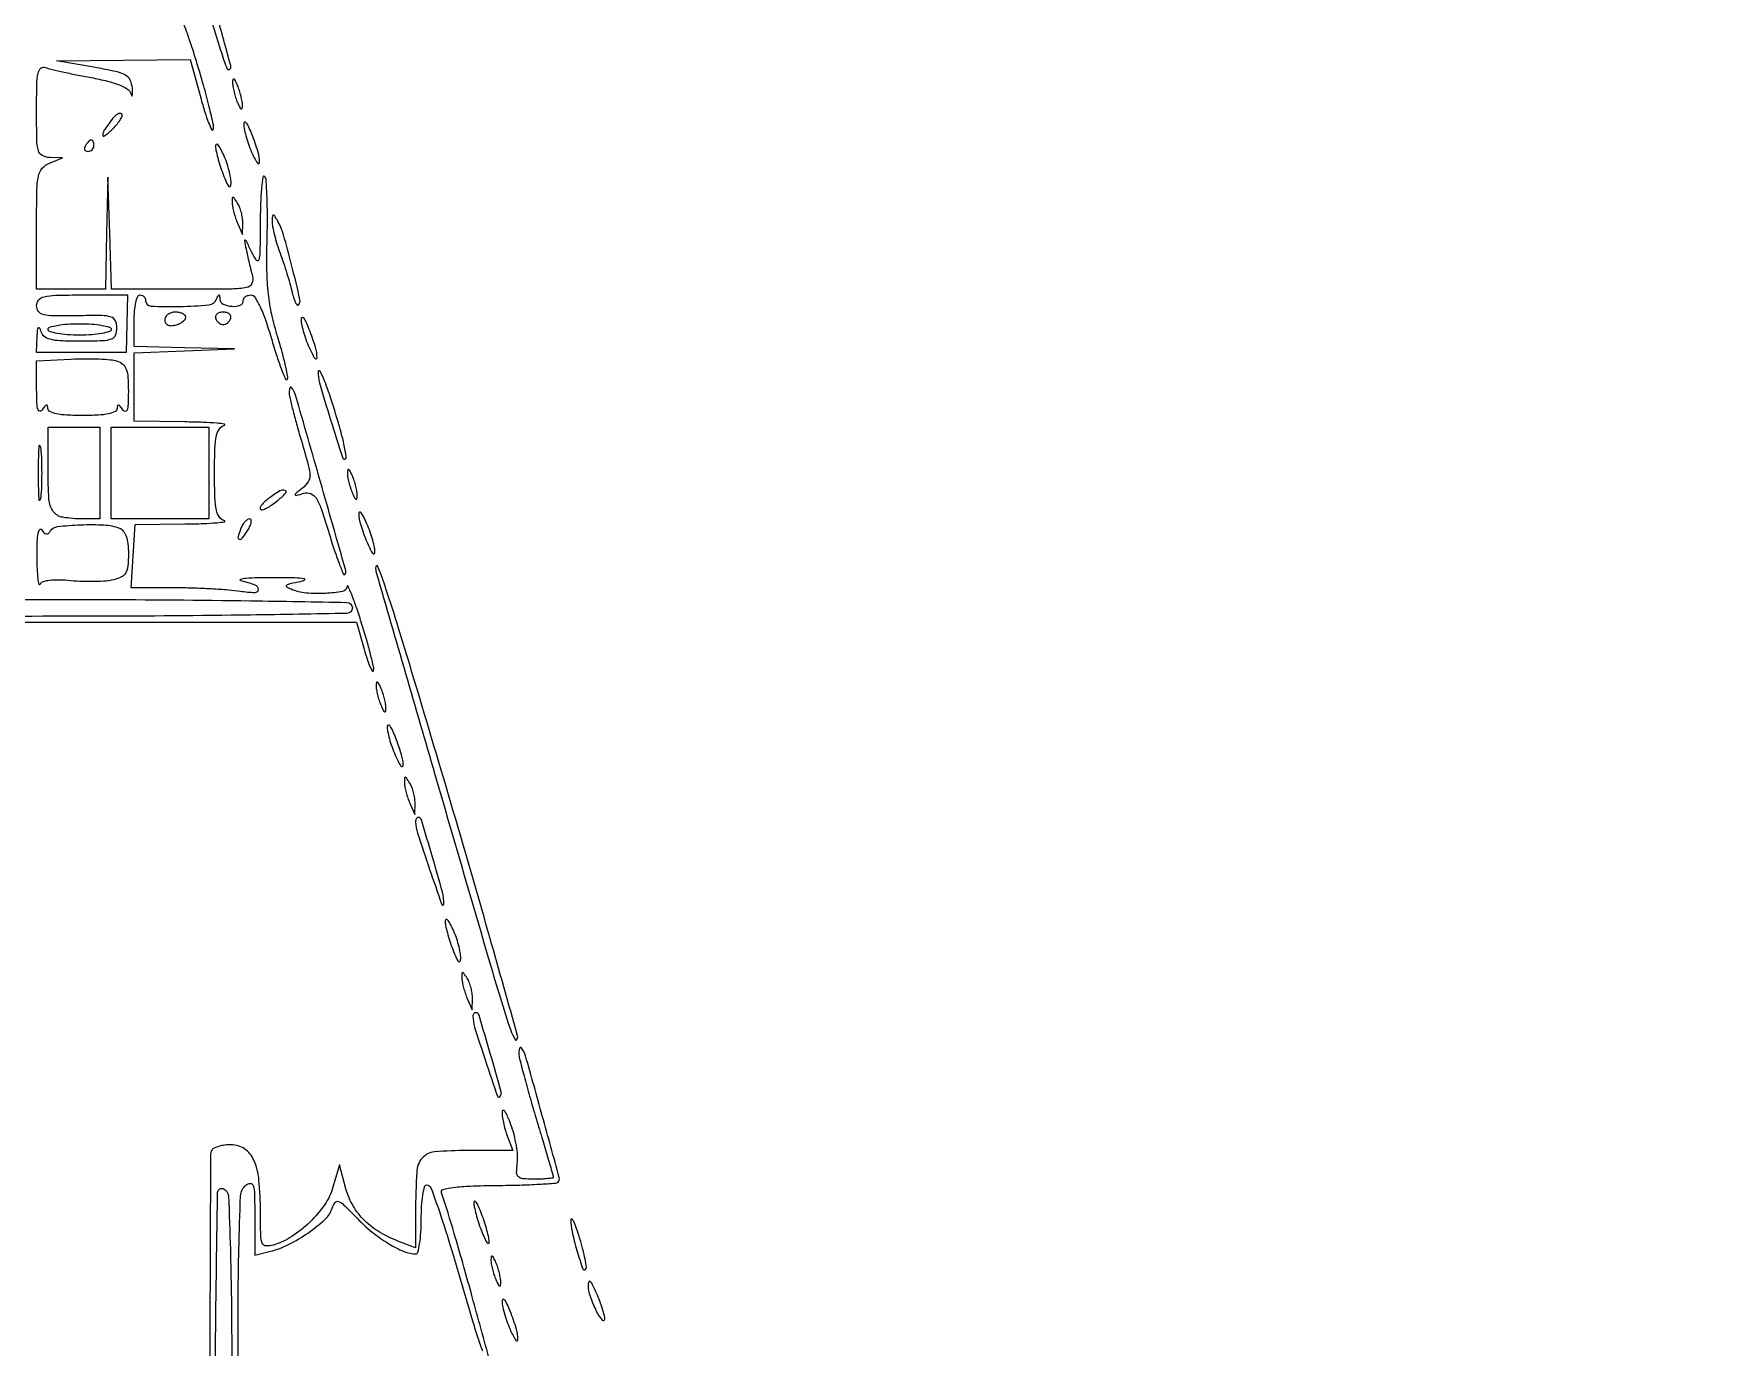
# Model space of a CAD drawing. Extents: x 23 to 255, y 40 to 184.
# Drawn here: x 230.58 to 255.4, y 95.58 to 114.93 of the extents above; entities that cross this region are included whole.
import ezdxf

# ---------------------------------------------------------------- set-up
doc = ezdxf.new("R2010")
doc.units = 0
doc.header["$MEASUREMENT"] = 0

msp = doc.modelspace()

# ---------------------------------------------------------------- linework, layer by layer
for points in [[(207.919475, 175.632891, 0.000007), (191.762556, 175.634099, 0.00002), (173.0434, 175.634494, 0.000013), (151.49745, 175.633531)], [(229.4352, 106.2576), (232.385205, 106.2576), (235.335211, 106.2576), (235.446436, 105.860342, 0.010374), (235.49092, 105.713283, 0.022764), (235.532326, 105.603281, 0.038866), (235.565103, 105.540814, 0.640287), (235.58264, 105.543092, 0.131446), (235.584934, 105.598734, 0.005978), (235.54067, 105.785982, 0.009639), (235.480619, 106.008694, 0.006725), (235.404687, 106.2576, 0.005456), (235.326246, 106.493942, 0.011595), (235.259347, 106.674652, 0.015392), (235.209774, 106.789171, 0.775036), (235.194878, 106.78635, -0.342496), (235.129357, 106.71238, -0.033335), (234.875904, 106.681998, -0.037756), (234.592185, 106.688474, -0.071076), (234.370069, 106.742879, -0.056836), (234.307834, 106.77653, -0.49713), (234.30679, 106.80337, -0.11875), (234.358036, 106.828161, -0.00887), (234.5112, 106.858642, 0.098405), (234.566434, 106.880376, 0.694296), (234.562387, 106.898995, 0.030974), (234.422324, 106.910373, 0.004293), (234.1305, 106.913449, 0.005528), (233.881516, 106.911183, 0.014316), (233.702213, 106.902429, 0.043825), (233.622775, 106.889201, 0.781303), (233.6229, 106.874075, -0.028487), (233.835632, 106.809896, -0.315051), (233.883879, 106.740925, -0.422045), (233.833544, 106.691915, -0.031742), (233.6229, 106.710951, 0.018476), (233.450078, 106.731201, 0.006266), (233.197521, 106.748189, 0.006221), (232.917738, 106.759999, 0.007115), (232.65, 106.764154), (232.0155, 106.764969), (232.04448, 107.230385), (232.073459, 107.6958), (232.80588, 107.705614, 0.005181), (233.077282, 107.712064, 0.012173), (233.279662, 107.72391, 0.025015), (233.389686, 107.738611, 0.80171), (233.39025, 107.754117, -0.173905), (233.314074, 107.80623, -0.105113), (233.269295, 107.907316, -0.044803), (233.247394, 108.092065, -0.007112), (233.2422, 108.4572, -0.007112), (233.247394, 108.822335, -0.044803), (233.269295, 109.007084, -0.105113), (233.314074, 109.10817, -0.173905), (233.39025, 109.160283, 0.803471), (233.389652, 109.175793, 0.024216), (233.277362, 109.19049, 0.011992), (233.072446, 109.202335, 0.005125), (232.79805, 109.208786), (232.0578, 109.2186), (232.0578, 109.722906), (232.0578, 110.227213), (232.79805, 110.25541), (233.5383, 110.283607), (232.79805, 110.301003), (232.0578, 110.3184), (232.0578, 110.6991, -0.020945), (232.063915, 110.845014, -0.033738), (232.082651, 110.967969, -0.036969), (232.109532, 111.057209, -0.31052), (232.1424, 111.0798, -0.099038), (232.174687, 111.073341, -0.097945), (232.202149, 111.054949, -0.097945), (232.220541, 111.027487, -0.099038), (232.227, 110.9952, 0.400451), (232.302815, 110.915718, 0.016871), (232.729476, 110.909967, 0.017364), (233.159312, 110.933625, 0.28149), (233.270771, 111.01635, -0.009076), (233.294482, 111.07217, -0.295955), (233.306244, 111.0798, -0.382689), (233.315358, 111.071627, -0.011437), (233.320121, 111.01635, 0.274323), (233.368989, 110.944697, 0.094167), (233.495612, 110.912501, 0.101555), (233.619344, 110.930089, 0.316797), (233.6652, 110.9952, -0.133573), (233.673975, 111.027462, -0.100494), (233.698646, 111.054949, -0.087444), (233.735551, 111.073444, -0.072659), (233.77906, 111.0798, -0.262521), (233.836422, 111.047454, -0.026665), (233.912873, 110.904318, -0.025701), (233.995633, 110.700585, -0.012923), (234.079979, 110.436019, 0.007537), (234.154838, 110.192164, 0.0134), (234.224839, 109.994098, 0.008093), (234.286761, 109.840277, 0.532521), (234.310443, 109.835643, 0.247763), (234.321771, 109.872307, 0.007234), (234.288403, 110.036446, 0.012955), (234.240074, 110.233138, 0.008374), (234.174459, 110.458274, -0.020185), (234.08615, 110.790273, -0.027779), (234.035736, 111.094794, -0.023593), (234.014624, 111.438509, -0.009979), (234.017301, 111.900784, 0.006678), (234.021455, 112.235972, 0.010049), (234.015299, 112.528181, 0.005315), (234.002631, 112.772558, 0.182739), (233.979266, 112.824334, 0.615432), (233.95532, 112.816452, 0.012859), (233.935582, 112.657732, 0.015165), (233.920929, 112.441545, 0.007998), (233.915184, 112.17255, -0.002023), (233.91081, 111.707483, -0.064508), (233.894694, 111.594989, -0.638916), (233.860142, 111.589321, -0.035819), (233.787804, 111.7143, 0.00201), (233.711226, 111.869998, 0.158984), (233.692317, 111.889248, 0.622723), (233.682579, 111.882075, 0.004636), (233.706359, 111.7566, 0.005447), (233.726315, 111.661794, 0.003415), (233.751623, 111.551313, 0.003427), (233.778034, 111.44286, 0.006248), (233.801306, 111.35475, -0.183067), (233.791466, 111.247397, -0.237113), (233.71397, 111.188283, -0.044372), (233.500829, 111.167472, -0.002161), (232.789831, 111.1644), (231.725527, 111.1644), (231.697869, 111.98925), (231.670212, 112.8141), (231.652506, 111.98925), (231.6348, 111.1644), (231.1272, 111.1644), (230.6196, 111.1644), (230.6196, 112.055426, -0.003971), (230.624004, 112.609985, -0.044623), (230.647084, 112.828846, -0.127414), (230.703277, 112.945855, -0.122464), (230.80995, 113.022964), (231.0003, 113.099475), (230.80995, 113.104838, -0.12248), (230.703582, 113.134495, -0.199176), (230.646785, 113.207386, -0.062417), (230.623767, 113.36607, -0.004845), (230.6196, 113.796051, -0.005561), (230.623815, 114.17497, -0.044749), (230.643215, 114.347952, -0.159872), (230.684295, 114.420005, -0.282678), (230.749284, 114.432138, 0.03248), (230.829092, 114.407322, 0.004357), (231.000557, 114.367569, 0.005019), (231.204934, 114.324207, 0.004204), (231.422573, 114.282211, -0.015003), (231.663712, 114.230254, -0.034837), (231.839679, 114.173525, -0.047033), (231.957474, 114.11287, -0.179238), (232.006459, 114.047974, 0.051985), (232.020458, 114.014466, 0.660043), (232.03032, 114.015412, 0.085167), (232.035104, 114.049749, 0.010559), (232.031121, 114.1254, 0.092921), (231.99959, 114.244391, 0.158195), (231.929502, 114.318409, 0.072296), (231.78779, 114.370867, 0.009067), (231.4656, 114.433519), (230.9157, 114.530137), (231.900355, 114.539269), (232.885011, 114.5484), (233.037713, 113.984273, 0.009034), (233.098625, 113.774357, 0.018982), (233.155003, 113.614189, 0.026477), (233.200498, 113.514818, 0.661458), (233.222564, 113.516593, 0.136887), (233.225997, 113.585655, 0.004659), (233.163016, 113.852559, 0.008459), (233.07966, 114.168489, 0.005766), (232.974701, 114.52487, 0.00696), (232.865142, 114.864705, 0.01454), (232.768556, 115.12536, 0.01856)], [(237.285315, 95.422079, 0.000448), (237.021912, 96.38039, 0.003598), (236.774201, 97.253889, 0.010424), (236.58591, 97.853284, -0.429953), (236.610631, 97.89998, -0.035703), (236.760448, 97.930414, -0.023456), (237.009817, 97.95094, -0.006257), (237.408293, 97.959992, 0.00443), (237.739121, 97.966298, 0.006867), (238.024472, 97.97819, 0.002649), (238.267825, 97.992976, 0.181819), (238.304691, 98.009691, 0.2692), (238.321891, 98.074485, 0.000734), (238.071886, 98.985127, 0.001391), (237.82557, 99.867624, 0.115473), (237.757853, 99.99015, 0.350914), (237.746016, 99.992072, 0.178547), (237.73564, 99.979839, 0.064838), (237.72878, 99.949243, 0.024788), (237.726965, 99.90555, 0.059617), (237.737234, 99.825213, 0.003155), (237.801916, 99.57456, 0.004928), (237.883841, 99.277052, 0.003564), (237.980765, 98.947076, -0.000879), (238.077687, 98.62354, -0.0014), (238.15933, 98.346418, -0.000273), (238.230469, 98.101935, -0.070772), (238.2336, 98.079926, -0.374012), (238.223719, 98.068564, -0.009542), (238.150925, 98.05978, -0.015745), (238.060063, 98.053452, -0.009509), (237.952152, 98.0514, -0.019942), (237.786592, 98.058006, -0.169513), (237.719538, 98.087596, -0.209954), (237.693191, 98.148972, -0.032529), (237.703131, 98.28405, 0.052801), (237.706857, 98.397002, 0.022358), (237.689102, 98.547764, 0.021822), (237.65559, 98.708478, 0.026629), (237.60984, 98.8551, 0.013907), (237.560933, 98.976307, 0.045175), (237.519301, 99.052223, 0.242839), (237.494248, 99.065989, 0.409589), (237.478161, 99.050957, 0.045097), (237.481535, 98.98121, 0.017824), (237.498187, 98.886541, 0.017469), (237.523556, 98.784944, 0.020926), (237.554706, 98.691407), (237.637212, 98.4744), (236.972373, 98.4744, 0.020183), (236.481036, 98.454558, 0.199498), (236.300951, 98.362048, 0.163855), (236.220644, 98.159574, 0.012646), (236.204355, 97.567044), (236.2032, 97.040388), (235.980651, 97.125001, -0.041636), (235.682353, 97.267826, -0.06096), (235.451171, 97.444133, -0.066934), (235.284781, 97.656841, -0.065384), (235.178886, 97.907605), (235.080942, 98.2629), (234.9863, 97.93373, -0.081609), (234.865116, 97.678193, -0.048495), (234.646842, 97.420408, -0.048062), (234.379315, 97.206168, -0.072931), (234.10935, 97.081183, -0.086557), (234.000352, 97.068559, -0.294729), (233.945286, 97.108761, -0.086708), (233.922701, 97.223735, -0.005247), (233.919, 97.576418, 0.023916), (233.896809, 98.040074, 0.079723), (233.820231, 98.334136, 0.139795), (233.684666, 98.497837, 0.15148), (233.487413, 98.559, 0.031136), (233.393773, 98.553163, 0.036911), (233.306887, 98.535705, 0.040087), (233.237708, 98.510279, 0.147271), (233.203174, 98.479697, 0.138267), (233.183027, 98.409313, 0.000031), (233.169312, 94.918107, 0.000635)], [(233.245846, 93.582994, -0.002761), (233.263509, 96.206421, -0.001261), (233.287916, 97.858018, -0.520581), (233.3691, 97.912794, -0.298146), (233.44668, 97.805237, -0.004715), (233.475094, 97.014996, -0.005642), (233.494685, 95.72839, -0.000686), (233.501946, 92.902899, 0.001081)], [(233.59865, 92.753873, -0.000653), (233.588502, 95.697456, -0.005609), (233.600442, 97.013064, -0.005757), (233.625659, 97.805578, -0.211771), (233.7044, 97.964227, -0.169595), (233.77037, 97.988812, -0.341681), (233.812429, 97.957645, -0.063533), (233.830971, 97.832984, -0.005191), (233.8344, 97.502688), (233.8344, 96.933257), (234.06705, 96.989878, 0.058376), (234.334058, 97.088966, 0.034692), (234.625225, 97.264026, 0.033481), (234.871575, 97.462273, 0.130459), (234.975699, 97.625875, -0.083242), (235.01846, 97.709346, -0.341975), (235.069679, 97.723645, -0.09786), (235.148881, 97.671544, -0.006468), (235.341983, 97.476694, 0.030972), (235.56489, 97.272787, 0.033389), (235.805983, 97.10348, 0.035896), (236.033037, 96.987079, 0.10083), (236.207181, 96.9516, 0.344563), (236.238846, 96.976361, 0.021502), (236.264118, 97.100707, 0.024455), (236.281989, 97.264606, 0.014928), (236.2878, 97.4592, -0.014716), (236.293528, 97.653796, -0.02412), (236.311147, 97.817692, -0.020982), (236.336048, 97.942269, -0.345757), (236.36728, 97.9668, -0.312987), (236.431145, 97.922481, -0.007969), (236.555001, 97.574057, -0.008704), (236.731966, 97.018161, -0.001471), (237.048383, 95.949446, 0.007344), (237.121119, 95.713974, 0.013031), (237.188913, 95.52253, 0.007653)]]:
    msp.add_lwpolyline(points, format="xyb")
for points in [[(232.232726, 118.536264, 0.077956), (232.241795, 118.450988, 0.001059), (232.379195, 117.942001, 0.002972), (232.543427, 117.352543, 0.001946), (232.739385, 116.675064, 0.000375), (233.174683, 115.195878, 0.005727), (233.331417, 114.686328, 0.009225), (233.423839, 114.415009, 0.549369), (233.466009, 114.405609, 0.269269), (233.480405, 114.459868, 0.000762), (233.274614, 115.208544, 0.003025), (232.98818, 116.220555, 0.000782), (232.514201, 117.8478, 0.005411), (232.397329, 118.231282, 0.020369), (232.311789, 118.467546, 0.08788), (232.261789, 118.546693, 0.667103)], [(233.507892, 114.21, 0.04179), (233.512963, 114.14943, 0.018434), (233.52925, 114.070674, 0.018093), (233.552759, 113.987977, 0.02318), (233.5806, 113.9139, 0.015364), (233.612319, 113.845923, 0.14515), (233.63414, 113.822761, 0.507108), (233.648602, 113.829076, 0.055166), (233.653308, 113.8716, 0.04179), (233.648237, 113.93217, 0.018434), (233.63195, 114.010926, 0.018093), (233.608441, 114.093623, 0.02318), (233.5806, 114.1677, 0.015364), (233.548881, 114.235677, 0.14515), (233.52706, 114.258839, 0.507108), (233.512598, 114.252524, 0.055166)], [(231.744628, 113.683294, 0.013185), (231.624499, 113.519433, 0.122899), (231.593724, 113.438086, 0.654849), (231.62011, 113.422686, 0.032529), (231.724207, 113.5097, 0.022866), (231.796446, 113.585131, 0.036907), (231.849829, 113.656191, 0.042741), (231.880622, 113.714614, 0.305244), (231.874806, 113.744394, 0.209808), (231.850545, 113.753854, 0.099577), (231.817304, 113.745708, 0.071961), (231.780014, 113.721142, 0.046442)], [(233.671636, 113.606363, 0.061764), (233.677176, 113.534444, 0.017485), (233.703395, 113.425043, 0.017335), (233.741955, 113.302497, 0.017523), (233.788789, 113.183363, 0.036547), (233.873004, 113.022646, 0.749758), (233.906389, 113.031944, 0.079292), (233.883785, 113.185912, 0.015895), (233.7921, 113.4486, 0.015837), (233.747641, 113.553971, 0.055356), (233.709677, 113.617084, 0.305561), (233.686481, 113.624914, 0.324955)], [(231.3387, 113.2794, 0.082592), (231.325459, 113.247074, 0.161196), (231.328091, 113.219651, 0.182303), (231.345979, 113.201423, 0.108972), (231.376007, 113.1948, 0.093332), (231.410207, 113.20124, 0.09642), (231.439282, 113.219651, 0.099167), (231.458742, 113.24712, 0.105053), (231.4656, 113.2794, 0.042167), (231.462864, 113.311789, 0.061769), (231.454641, 113.339149, 0.081139), (231.442559, 113.357701, 0.210953), (231.428293, 113.364, 0.151918), (231.410465, 113.358455, 0.038439), (231.386586, 113.339149, 0.035638), (231.361457, 113.311783, 0.029505)], [(233.255507, 113.2794, 0.053327), (233.26252, 113.211636, 0.013169), (233.288696, 113.102797, 0.013326), (233.325483, 112.97907, 0.012987), (233.3691, 112.8564, 0.011206), (233.419883, 112.73286, 0.082917), (233.454534, 112.679725, 0.539315), (233.475496, 112.683145, 0.101438), (233.485748, 112.7295, 0.049927), (233.478776, 112.812027, 0.019576), (233.453461, 112.923551, 0.019146), (233.416453, 113.042919, 0.022622), (233.372155, 113.1525, 0.01717), (233.327232, 113.242327, 0.061392), (233.289952, 113.294469, 0.323421), (233.268169, 113.298927, 0.29396)], [(233.503242, 112.4334, 0.038039), (233.510094, 112.37284, 0.016709), (233.527884, 112.294074, 0.016424), (233.552418, 112.211374, 0.021159), (233.5806, 112.1373), (233.653308, 111.9681), (233.657958, 112.1373, 0.04208), (233.65376, 112.211361, 0.028709), (233.637153, 112.294074, 0.029001), (233.611706, 112.372561, 0.050598), (233.5806, 112.4334, 0.006504), (233.530471, 112.508799, 0.247646), (233.513034, 112.518, 0.411928), (233.502178, 112.507228, 0.011111)], [(234.090773, 112.160162, 0.052092), (234.097453, 112.083139, 0.013996), (234.124115, 111.963116, 0.014021), (234.162263, 111.827712, 0.014083), (234.20789, 111.694862, -0.0086), (234.257644, 111.555005, -0.006312), (234.308174, 111.398322, -0.006381), (234.352248, 111.248763, -0.014075), (234.381207, 111.133267, 0.019475), (234.404834, 111.043174, 0.038748), (234.43169, 110.974517, 0.060856), (234.457452, 110.934493, 0.441407), (234.477759, 110.933559, 0.259024), (234.500727, 111.013891, 0.003876), (234.382395, 111.505591, 0.008909), (234.258947, 111.96642, 0.062622), (234.16765, 112.1796, 0.010711), (234.124606, 112.249628, 0.321953), (234.106392, 112.256803, 0.326428), (234.093985, 112.241835, 0.010869)], [(231.951191, 110.6568), (231.940857, 110.2338), (231.280229, 110.2338), (230.6196, 110.2338), (230.629414, 110.46645, -0.010989), (230.635388, 110.559472, -0.109045), (230.647003, 110.596583, -0.602595), (230.661289, 110.596091, -0.049066), (230.677917, 110.55105, 0.156108), (230.725175, 110.476556, 0.112171), (230.813529, 110.431414, 0.052467), (230.970072, 110.408699, 0.009816), (231.260303, 110.403, 0.006945), (231.592545, 110.407615, 0.077395), (231.722441, 110.431556, 0.210889), (231.782476, 110.487759, 0.100958), (231.804039, 110.59335, 0.106645), (231.781177, 110.699427, 0.216198), (231.718325, 110.754573, 0.072482), (231.580589, 110.775338, 0.005799), (231.211839, 110.772877, -0.006673), (230.868167, 110.771184, -0.059205), (230.718151, 110.790292, -0.173418), (230.647145, 110.837668, -0.161121), (230.6196, 110.920927, -0.178145), (230.650527, 111.004976, -0.159614), (230.730072, 111.053642, -0.052444), (230.898818, 111.075311, -0.00573), (231.290562, 111.0798), (231.961525, 111.0798)], [(232.509, 110.710707, 0.127541), (232.520381, 110.666815, 0.154809), (232.551162, 110.637781, 0.118168), (232.600416, 110.627089, 0.058642), (232.6641, 110.635974, 0.042438), (232.723452, 110.65701, 0.053501), (232.773639, 110.686572, 0.063505), (232.80807, 110.719697, 0.171114), (232.8192, 110.751267, 0.196902), (232.807504, 110.779816, 0.086244), (232.773639, 110.804047, 0.066164), (232.723465, 110.820501, 0.046218), (232.6641, 110.826, 0.072693), (232.604832, 110.817338, 0.087464), (232.554561, 110.792133, 0.100497), (232.520953, 110.754674, 0.133516)], [(233.258415, 110.735055, 0.073624), (233.276018, 110.700292, 0.066918), (233.303434, 110.670825, 0.070382), (233.33611, 110.650913, 0.102038), (233.3691, 110.64411, 0.102038), (233.40209, 110.650913, 0.070382), (233.434766, 110.670825, 0.066918), (233.462182, 110.700292, 0.073624), (233.479785, 110.735055, 0.159683), (233.47996, 110.769612, 0.143818), (233.459776, 110.799285, 0.107546), (233.420793, 110.819261, 0.064908), (233.3691, 110.826, 0.064908), (233.317407, 110.819261, 0.107546), (233.278424, 110.799285, 0.143818), (233.25824, 110.769612, 0.159683)], [(234.517636, 110.729963, 0.061764), (234.523176, 110.658044, 0.017485), (234.549395, 110.548643, 0.017335), (234.587955, 110.426097, 0.017523), (234.634789, 110.306963, 0.036547), (234.719004, 110.146246, 0.749758), (234.752389, 110.155544, 0.079292), (234.729785, 110.309512, 0.015895), (234.6381, 110.5722, 0.015837), (234.593641, 110.677571, 0.055356), (234.555677, 110.740684, 0.305561), (234.532481, 110.748514, 0.324955)], [(231.7194, 110.5722, -0.332234), (231.694691, 110.539119, -0.026982), (231.582718, 110.512451, -0.027868), (231.432466, 110.493704, -0.017105), (231.2541, 110.4876, -0.017105), (231.075734, 110.493704, -0.027868), (230.925482, 110.512451, -0.026982), (230.813509, 110.539119, -0.332234), (230.7888, 110.5722, -0.332234), (230.813509, 110.605281, -0.026982), (230.925482, 110.631949, -0.027868), (231.075734, 110.650696, -0.017105), (231.2541, 110.6568, -0.017105), (231.432466, 110.650696, -0.027868), (231.582718, 110.631949, -0.026982), (231.694691, 110.605281, -0.332234)], [(231.805266, 110.106498, -0.101887), (231.889219, 110.059494, -0.126231), (231.940088, 109.986116, -0.073057), (231.965633, 109.86579, -0.016654), (231.971905, 109.657049, -0.009498), (231.967756, 109.470741, -0.064789), (231.952177, 109.380344, -0.382259), (231.924383, 109.363665, -0.204618), (231.8886, 109.3878, 0.021149), (231.851356, 109.440409, 0.167501), (231.826769, 109.456538, 0.405416), (231.810935, 109.447436, 0.066727), (231.805295, 109.40895, -0.281439), (231.775373, 109.361322, -0.06416), (231.681385, 109.32881, -0.038683), (231.526837, 109.308989, -0.012558), (231.2964, 109.3032, -0.012558), (231.065963, 109.308989, -0.038683), (230.911415, 109.32881, -0.06416), (230.817427, 109.361322, -0.281439), (230.787505, 109.40895, 0.066727), (230.781865, 109.447436, 0.405416), (230.766031, 109.456538, 0.167501), (230.741444, 109.440409, 0.021149), (230.7042, 109.3878, -0.243222), (230.668778, 109.367524, -0.348214), (230.64078, 109.387829, -0.058426), (230.625134, 109.487013, -0.00917), (230.620895, 109.68513), (230.6196, 110.10936), (231.128466, 110.134579, -0.010907), (231.3356, 110.140319, -0.01184), (231.537184, 110.136733, -0.011385), (231.70935, 110.125659, -0.055138)], [(234.770726, 109.951548, 0.091585), (234.787815, 109.784436, 0.004347), (234.951512, 109.24234, 0.002044), (235.130521, 108.675806, 0.561349), (235.171162, 108.665962, 0.240387), (235.182258, 108.70018, 0.008823), (235.157671, 108.838521, 0.01437), (235.119958, 109.005391, 0.009399), (235.067373, 109.195534, 0.006128), (234.955427, 109.556323, 0.015202), (234.862261, 109.816778, 0.029732), (234.797329, 109.957108, 0.747667)], [(234.342, 109.643671, 0.056761), (234.350044, 109.573043, 0.004685), (234.393416, 109.392823, 0.006222), (234.449998, 109.178389, 0.004755), (234.517033, 108.945213, -0.005176), (234.623999, 108.571962, -0.059828), (234.646602, 108.421621, -0.149881), (234.620236, 108.325542, -0.082246), (234.538183, 108.233761, 0.002916), (234.436717, 108.151204, 0.294961), (234.431425, 108.134585, 0.409657), (234.444089, 108.127202, 0.003808), (234.558927, 108.15743, -0.157897), (234.65993, 108.152558, -0.163792), (234.737131, 108.089344, -0.058647), (234.81144, 107.93265, -0.006988), (234.929422, 107.566456, 0.006131), (235.007049, 107.324094, 0.010756), (235.078007, 107.125863, 0.005209), (235.140686, 106.966943, 0.536637), (235.160195, 106.962995, 0.27203), (235.175226, 107.020849, 0.000285), (234.80316, 108.326613, 0.000572), (234.437285, 109.602345, 0.111291), (234.373153, 109.71915, 0.319734), (234.361495, 109.721856, 0.199724), (234.351151, 109.711519, 0.071502), (234.344131, 109.683873, 0.026486)], [(231.5502, 108.4572), (231.5502, 107.7804), (231.303319, 107.7804, -0.039307), (231.004254, 107.803947, -0.20232), (230.866137, 107.889848, -0.139011), (230.802532, 108.070288, -0.015663), (230.7888, 108.508551), (230.7888, 109.134), (231.1695, 109.134), (231.5502, 109.134)], [(230.681545, 108.09765, -0.084525), (230.669757, 108.053066, -0.76997), (230.658673, 108.054953, -0.018707), (230.651095, 108.199408, -0.003751), (230.64916, 108.4572, -0.003751), (230.651095, 108.714992, -0.018707), (230.658673, 108.859447, -0.76997), (230.669757, 108.861334, -0.084525), (230.681545, 108.81675, -0.014123), (230.691638, 108.653056, -0.008335), (230.694903, 108.4572, -0.008335), (230.691638, 108.261344, -0.014123)], [(235.199892, 108.4572, 0.04179), (235.204963, 108.39663, 0.018434), (235.22125, 108.317874, 0.018093), (235.244759, 108.235177, 0.02318), (235.2726, 108.1611, 0.015364), (235.304319, 108.093123, 0.14515), (235.32614, 108.069961, 0.507108), (235.340602, 108.076276, 0.055166), (235.345308, 108.1188, 0.04179), (235.340237, 108.17937, 0.018434), (235.32395, 108.258126, 0.018093), (235.300441, 108.340823, 0.02318), (235.2726, 108.4149, 0.015364), (235.240881, 108.482877, 0.14515), (235.21906, 108.506039, 0.507108), (235.204598, 108.499724, 0.055166)], [(234.041053, 108.083417, 0.027433), (233.981201, 108.034398, 0.046113), (233.937553, 107.986361, 0.061802), (233.914309, 107.945947, 0.305688), (233.919133, 107.921499, 0.281881), (233.94735, 107.914799, 0.036038), (234.007582, 107.939446, 0.033568), (234.081433, 107.982476, 0.021643), (234.161022, 108.041482, 0.027144), (234.289426, 108.157675, 0.551356), (234.279678, 108.199924, 0.224629), (234.203116, 108.191804, 0.020951)], [(233.62996, 107.641391, 0.023359), (233.587794, 107.514022, 0.420577), (233.607213, 107.48036, 0.305166), (233.651583, 107.496109, 0.019778), (233.732569, 107.615047, 0.03178), (233.766811, 107.678523, 0.067431), (233.783097, 107.731828, 0.130593), (233.7797, 107.766431, 0.31296), (233.759568, 107.7804, 0.147285), (233.726496, 107.770442, 0.058929), (233.690036, 107.739566, 0.051509), (233.656011, 107.694575, 0.044569)], [(235.366948, 107.865, 0.069344), (235.395472, 107.691645, 0.021707), (235.484713, 107.443289, 0.037611), (235.568721, 107.275233, 0.743132), (235.604564, 107.284237, 0.061764), (235.599024, 107.356156, 0.017485), (235.572805, 107.465557, 0.017335), (235.534245, 107.588103, 0.017523), (235.487411, 107.707237, 0.013896), (235.439902, 107.80884, 0.046771), (235.401045, 107.871003, 0.269941), (235.379591, 107.879856, 0.381965)], [(230.825518, 107.602168, -0.230863), (230.928356, 107.667137, -0.017), (231.270369, 107.693068, -0.023285), (231.618075, 107.69137, -0.078903), (231.839381, 107.644449, -0.135493), (231.898138, 107.601088, -0.081769), (231.9401, 107.524735, -0.058215), (231.965272, 107.41376, -0.026694), (231.9732, 107.265361, -0.022288), (231.965133, 107.084471, -0.106826), (231.934605, 106.986473, -0.147345), (231.871745, 106.926321, -0.056282), (231.757112, 106.883389, -0.041676), (231.645993, 106.86516, -0.014166), (231.48242, 106.856816, -0.013974), (231.300395, 106.857783, -0.015636), (231.125432, 106.869088, 0.017486), (230.949059, 106.879829, 0.0356), (230.810449, 106.873544, 0.045057), (230.712064, 106.85293, 0.22427), (230.671399, 106.81596, -0.731646), (230.656281, 106.817237, -0.029492), (230.642669, 106.899344, -0.016415), (230.632318, 107.041862, -0.007267), (230.627574, 107.2305, -0.010306), (230.629641, 107.437026, -0.034808), (230.643134, 107.57123, -0.120863), (230.666331, 107.62455, -0.522486), (230.69492, 107.623318, 0.045108), (230.731379, 107.575847, 0.167837), (230.764104, 107.55826, 0.218762), (230.795035, 107.566827, 0.079241)], [(235.616362, 107.075179, 0.089803), (235.625313, 106.988964, 0.000035), (236.489149, 104.014492, 0.000444), (237.260325, 101.368563, 0.005329), (237.569669, 100.351082, 0.01366), (237.606085, 100.245838, 0.025238), (237.642229, 100.162885, 0.026843), (237.674176, 100.106441, 0.479199), (237.692273, 100.104473, 0.271507), (237.708046, 100.164941, 0.000254), (237.299235, 101.610699, 0.002347), (236.830994, 103.234322, 0.001409), (236.260591, 105.1578, 0.001463), (235.954572, 106.168404, 0.006796), (235.768256, 106.748943, 0.010488), (235.649244, 107.079988, 0.80035)], [(235.2726, 106.4691, -0.408222), (235.193535, 106.388397, -0.001554), (233.77095, 106.363652, -0.00321), (231.513942, 106.345901, -0.000361), (226.3896, 106.3422, -0.000361), (221.265258, 106.345901, -0.00321), (219.00825, 106.363652, -0.001554), (217.585665, 106.388397, -0.408222), (217.5066, 106.4691, -0.408222), (217.585665, 106.549803, -0.001554), (219.00825, 106.574548, -0.00321), (221.265258, 106.592299, -0.000361), (226.3896, 106.596, -0.000361), (231.513942, 106.592299, -0.00321), (233.77095, 106.574548, -0.001554), (235.193535, 106.549803, -0.408222)], [(235.622892, 105.327, 0.04179), (235.627963, 105.26643, 0.018434), (235.64425, 105.187674, 0.018093), (235.667759, 105.104977, 0.02318), (235.6956, 105.0309, 0.015364), (235.727319, 104.962923, 0.14515), (235.74914, 104.939761, 0.507108), (235.763602, 104.946076, 0.055166), (235.768308, 104.9886, 0.04179), (235.763237, 105.04917, 0.018434), (235.74695, 105.127926, 0.018093), (235.723441, 105.210623, 0.02318), (235.6956, 105.2847, 0.015364), (235.663881, 105.352677, 0.14515), (235.64206, 105.375839, 0.507108), (235.627598, 105.369524, 0.055166)], [(235.786636, 104.723363, 0.061764), (235.792176, 104.651444, 0.017485), (235.818395, 104.542043, 0.017335), (235.856955, 104.419497, 0.017523), (235.903789, 104.300363, 0.036547), (235.988004, 104.139646, 0.749758), (236.021389, 104.148944, 0.079292), (235.998785, 104.302912, 0.015895), (235.9071, 104.5656, 0.015837), (235.862641, 104.670971, 0.055356), (235.824677, 104.734084, 0.305561), (235.801481, 104.741914, 0.324955)], [(236.041242, 103.8888, 0.038039), (236.048094, 103.82824, 0.016709), (236.065884, 103.749474, 0.016424), (236.090418, 103.666774, 0.021159), (236.1186, 103.5927), (236.191308, 103.4235), (236.195958, 103.5927, 0.04208), (236.19176, 103.666761, 0.028709), (236.175153, 103.749474, 0.029001), (236.149706, 103.827961, 0.050598), (236.1186, 103.8888, 0.006504), (236.068471, 103.964199, 0.247646), (236.051034, 103.9734, 0.411928), (236.040178, 103.962628, 0.011111)], [(236.204803, 103.31775, 0.072396), (236.233703, 103.149185, 0.003633), (236.410972, 102.617113, 0.003282), (236.591549, 102.099113, 0.817491), (236.619322, 102.103079, 0.081626), (236.600705, 102.280484, 0.004919), (236.453504, 102.797674, 0.001976), (236.289189, 103.34616, 0.330217), (236.241918, 103.3812, 0.162758), (236.227278, 103.376305, 0.099362), (236.215044, 103.362562, 0.079641), (236.207068, 103.342017, 0.059229)], [(236.639507, 101.8584, 0.053327), (236.64652, 101.790636, 0.013169), (236.672696, 101.681797, 0.013326), (236.709483, 101.55807, 0.012987), (236.7531, 101.4354, 0.011206), (236.803883, 101.31186, 0.082917), (236.838534, 101.258725, 0.539315), (236.859496, 101.262145, 0.101438), (236.869748, 101.3085, 0.049927), (236.862776, 101.391027, 0.019576), (236.837461, 101.502551, 0.019146), (236.800453, 101.621919, 0.022622), (236.756155, 101.7315, 0.01717), (236.711232, 101.821327, 0.061392), (236.673952, 101.873469, 0.323421), (236.652169, 101.877927, 0.29396)], [(236.887242, 101.0124, 0.038039), (236.894094, 100.95184, 0.016709), (236.911884, 100.873074, 0.016424), (236.936418, 100.790374, 0.021159), (236.9646, 100.7163), (237.037308, 100.5471), (237.041958, 100.7163, 0.04208), (237.03776, 100.790361, 0.028709), (237.021153, 100.873074, 0.029001), (236.995706, 100.951561, 0.050598), (236.9646, 101.0124, 0.006504), (236.914471, 101.087799, 0.247646), (236.897034, 101.097, 0.411928), (236.886178, 101.086228, 0.011111)], [(237.0492, 100.454483, 0.076457), (237.074159, 100.292217, 0.004124), (237.23473, 99.796887, 0.001651), (237.411103, 99.273502, 0.55538), (237.445501, 99.265501, 0.270419), (237.464759, 99.338718, 0.002474), (237.305248, 99.901991, 0.002268), (237.139666, 100.466238, 0.331616), (237.087918, 100.5048, 0.129075), (237.073152, 100.500924, 0.10071), (237.060573, 100.490019, 0.088965), (237.052115, 100.473708, 0.075374)], [(237.062072, 97.713, 0.052834), (237.069253, 97.645239, 0.013043), (237.095568, 97.536397, 0.013202), (237.132451, 97.41267, 0.012871), (237.1761, 97.29, 0.013007), (237.220119, 97.184001, 0.043374), (237.256632, 97.118156, 0.257514), (237.27729, 97.107566, 0.405348), (237.290128, 97.1208, 0.052834), (237.282947, 97.188561, 0.013043), (237.256632, 97.297403, 0.013202), (237.219749, 97.42113, 0.012871), (237.1761, 97.5438, 0.013007), (237.132081, 97.649799, 0.043374), (237.095568, 97.715644, 0.257514), (237.07491, 97.726234, 0.405348)], [(238.493764, 97.4592, 0.065193), (238.509373, 97.281297, 0.017089), (238.580888, 97.00341, 0.010471), (238.666481, 96.733418, 0.55551), (238.710232, 96.723232, 0.235139), (238.721385, 96.756495, 0.011802), (238.702336, 96.873067, 0.016887), (238.670714, 97.01491, 0.011221), (238.625358, 97.175315, 0.009125), (238.576397, 97.324934, 0.024895), (238.534656, 97.428155, 0.091777), (238.508475, 97.465054, 0.647605)], [(237.314892, 96.867, 0.04179), (237.319963, 96.80643, 0.018434), (237.33625, 96.727674, 0.018093), (237.359759, 96.644977, 0.02318), (237.3876, 96.5709, 0.015364), (237.419319, 96.502923, 0.14515), (237.44114, 96.479761, 0.507108), (237.455602, 96.486076, 0.055166), (237.460308, 96.5286, 0.04179), (237.455237, 96.58917, 0.018434), (237.43895, 96.667926, 0.018093), (237.415441, 96.750623, 0.02318), (237.3876, 96.8247, 0.015364), (237.355881, 96.892677, 0.14515), (237.33406, 96.915839, 0.507108), (237.319598, 96.909524, 0.055166)], [(238.747509, 96.4863, 0.086739), (238.774889, 96.327928, 0.02841), (238.867675, 96.109102, 0.056977), (238.952774, 95.976825, 0.693307), (238.992002, 95.990137, 0.071696), (238.985931, 96.044148, 0.012919), (238.957815, 96.141583, 0.013697), (238.918506, 96.254811, 0.012014), (238.871411, 96.370837, 0.010118), (238.813312, 96.497574, 0.092908), (238.777541, 96.546087, 0.547569), (238.756243, 96.540609, 0.078964)], [(237.478636, 96.263363, 0.061764), (237.484176, 96.191444, 0.017485), (237.510395, 96.082043, 0.017335), (237.548955, 95.959497, 0.017523), (237.595789, 95.840363, 0.036547), (237.680004, 95.679646, 0.749758), (237.713389, 95.688944, 0.079292), (237.690785, 95.842912, 0.015895), (237.5991, 96.1056, 0.015837), (237.554641, 96.210971, 0.055356), (237.516677, 96.274084, 0.305561), (237.493481, 96.281914, 0.324955)]]:
    msp.add_lwpolyline(points, format="xyb", close=True)
msp.add_lwpolyline([(233.1576, 108.4572), (233.1576, 107.7804), (232.4385, 107.7804), (231.7194, 107.7804), (231.7194, 108.4572), (231.7194, 109.134), (232.4385, 109.134), (233.1576, 109.134)], close=True)

doc.saveas('drawing.dxf')
